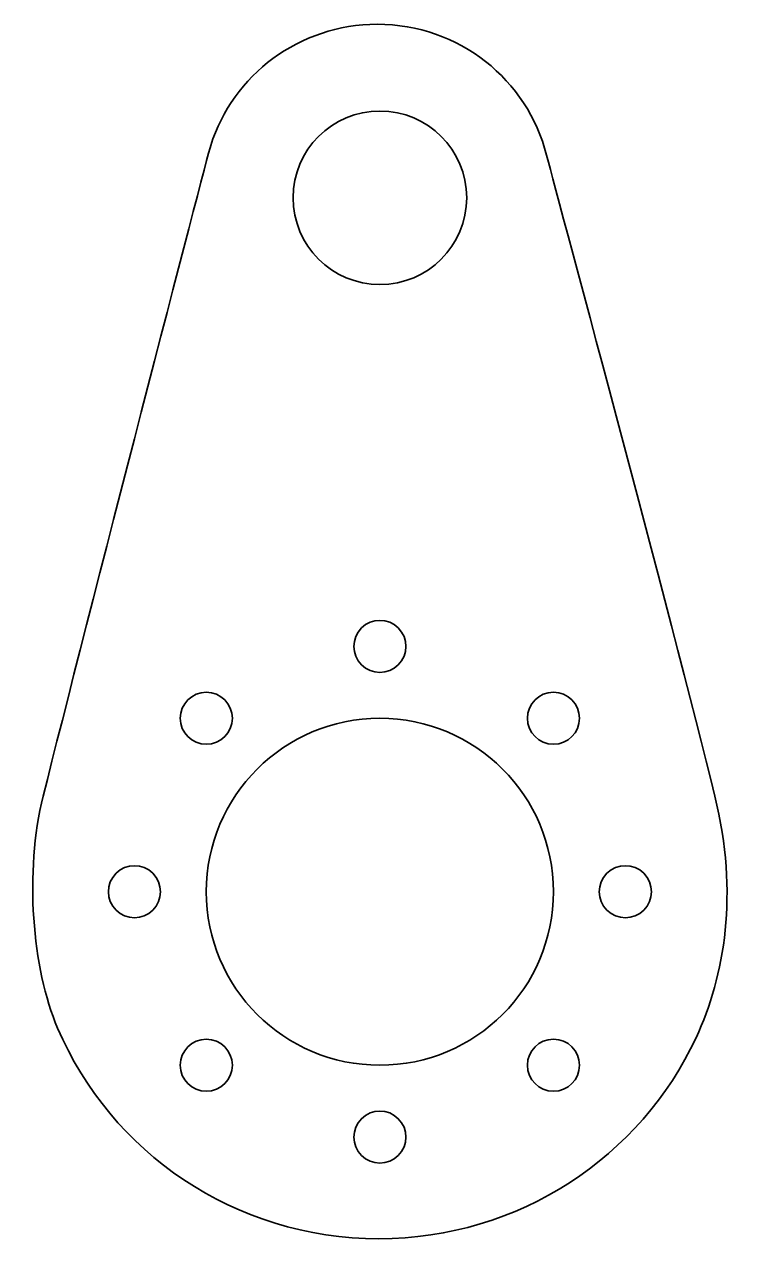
# Model space of a CAD drawing. Header units: inches. Extents: x -20.5 to 20.7, y -35 to 35.
import ezdxf

# ---------------------------------------------------------------- set-up
doc = ezdxf.new("R2010")
doc.units = ezdxf.units.IN
doc.header["$MEASUREMENT"] = 0
doc.layers.add('Ebene 1', color=7, linetype='Continuous')

# ---------------------------------------------------------------- blocks, each defined once
blk = doc.blocks.new('block 2')
at = {"layer": 'Ebene 1', "color": 179, "lineweight": 35, "true_color": 0x1c1c1b}
for points in [[(1.061, -1.919), (0.475, -2.504), (-0.475, -2.504), (-1.061, -1.919), (-1.646, -1.333), (-1.646, -0.383), (-1.061, 0.203), (-0.475, 0.789), (0.475, 0.789), (1.061, 0.203), (1.646, -0.383), (1.646, -1.333), (1.061, -1.919)], [(-8.5, -5), (-8.5, -5.828), (-9.172, -6.5), (-10, -6.5), (-10.828, -6.5), (-11.5, -5.828), (-11.5, -5), (-11.5, -4.172), (-10.828, -3.5), (-10, -3.5), (-9.172, -3.5), (-8.5, -4.172), (-8.5, -5)], [(11.5, -5), (11.5, -5.828), (10.828, -6.5), (10, -6.5), (9.172, -6.5), (8.5, -5.828), (8.5, -5), (8.5, -4.172), (9.172, -3.5), (10, -3.5), (10.828, -3.5), (11.5, -4.172), (11.5, -5)], [(-13.081, -16.061), (-13.667, -16.646), (-14.617, -16.646), (-15.203, -16.061), (-15.789, -15.475), (-15.789, -14.525), (-15.203, -13.939), (-14.617, -13.354), (-13.667, -13.354), (-13.081, -13.939), (-12.496, -14.525), (-12.496, -15.475), (-13.081, -16.061)], [(15.203, -16.061), (14.617, -16.646), (13.667, -16.646), (13.081, -16.061), (12.496, -15.475), (12.496, -14.525), (13.081, -13.939), (13.667, -13.354), (14.617, -13.354), (15.203, -13.939), (15.789, -14.525), (15.789, -15.475), (15.203, -16.061)], [(-8.5, -25), (-8.5, -25.828), (-9.172, -26.5), (-10, -26.5), (-10.828, -26.5), (-11.5, -25.828), (-11.5, -25), (-11.5, -24.172), (-10.828, -23.5), (-10, -23.5), (-9.172, -23.5), (-8.5, -24.172), (-8.5, -25)], [(11.5, -25), (11.5, -25.828), (10.828, -26.5), (10, -26.5), (9.172, -26.5), (8.5, -25.828), (8.5, -25), (8.5, -24.172), (9.172, -23.5), (10, -23.5), (10.828, -23.5), (11.5, -24.172), (11.5, -25)], [(1.061, -30.203), (0.475, -30.789), (-0.475, -30.789), (-1.061, -30.203), (-1.646, -29.617), (-1.646, -28.667), (-1.061, -28.081), (-0.475, -27.496), (0.475, -27.496), (1.061, -28.081), (1.646, -28.667), (1.646, -29.617), (1.061, -30.203)]]:
    blk.add_open_spline(points, degree=3, knots=[0, 0, 0, 0, 1, 1, 1, 2, 2, 2, 3, 3, 3, 4, 4, 4, 4], dxfattribs=at)

msp = doc.modelspace()

# ---------------------------------------------------------------- linework, layer by layer
at = {"layer": 'Ebene 1', "color": 179, "lineweight": 35, "true_color": 0x1c1c1b}
for points, knots in [([(9.602, 27.462), (8.517, 31.791), (4.563, 35), (-0.15, 35), (-4.658, 35), (-8.472, 32.064), (-9.744, 28.019), (-9.989, 27.241), (-16.964, 0.275), (-19.399, -9.488), (-20.487, -13.849), (-20.032, -19.441), (-18.568, -22.864), (-15.518, -29.996), (-8.377, -35), (-0.055, -35), (8.052, -35), (15.037, -30.252), (18.213, -23.414), (19.878, -19.826), (20.672, -15.125), (19.299, -9.488), (16.913, 0.309), (9.761, 26.824), (9.602, 27.462), (9.602, 27.462), (9.602, 27.462), (9.602, 27.462)], [0, 0, 0, 0, 1, 1, 1, 2, 2, 2, 3, 3, 3, 4, 4, 4, 5, 5, 5, 6, 6, 6, 7, 7, 7, 8, 8, 8, 9, 9, 9, 9]), ([(5, 25), (5, 27.761), (2.761, 30), (0, 30), (-2.761, 30), (-5, 27.761), (-5, 25), (-5, 22.239), (-2.761, 20), (0, 20), (2.761, 20), (5, 22.239), (5, 25)], [0, 0, 0, 0, 1, 1, 1, 2, 2, 2, 3, 3, 3, 4, 4, 4, 4]), ([(10, -15), (10, -9.477), (5.523, -5), (0, -5), (-5.523, -5), (-10, -9.477), (-10, -15), (-10, -20.523), (-5.523, -25), (0, -25), (5.523, -25), (10, -20.523), (10, -15)], [0, 0, 0, 0, 1, 1, 1, 2, 2, 2, 3, 3, 3, 4, 4, 4, 4])]:
    msp.add_open_spline(points, degree=3, knots=knots, dxfattribs=at)

# ---------------------------------------------------------------- block references
at = {"layer": 'Ebene 1'}
msp.add_blockref('block 2', (0, 0), dxfattribs=at)

doc.saveas('drawing.dxf')
